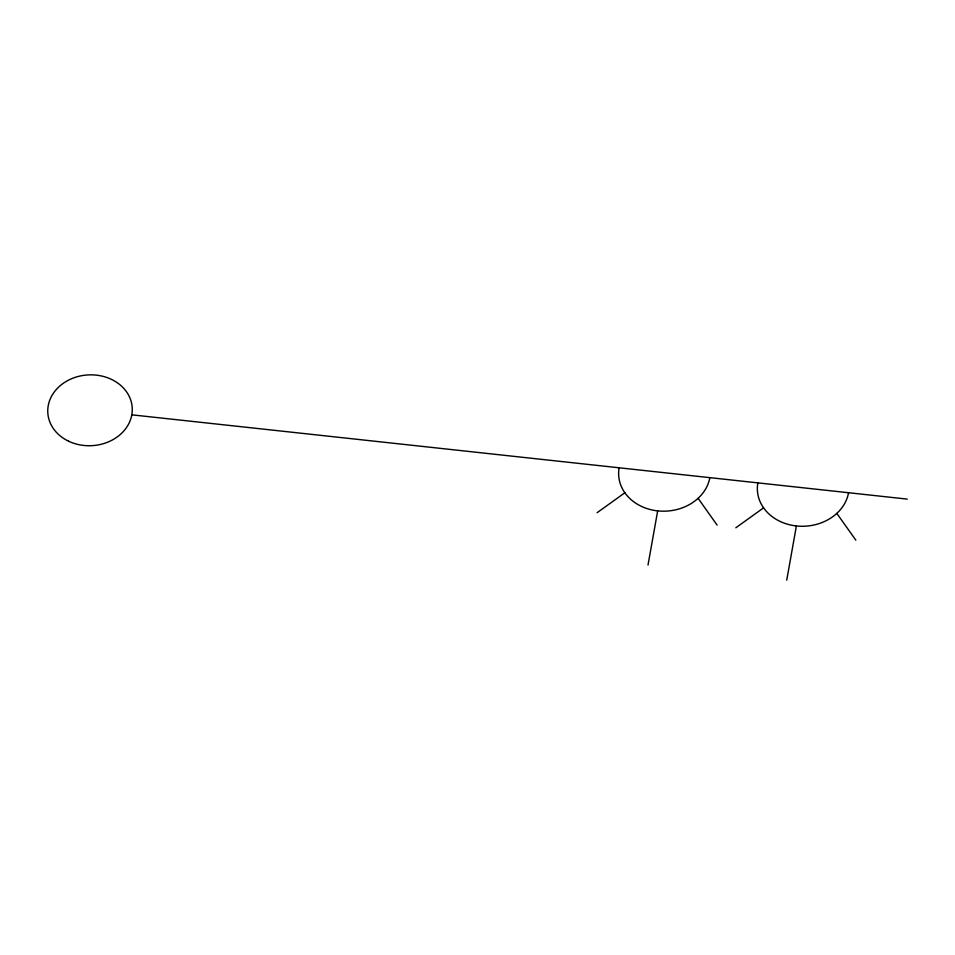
<?xml version="1.0" encoding="UTF-8"?>
<svg xmlns="http://www.w3.org/2000/svg" width="955" height="955" viewBox="0 0 955 955"><rect width="100%" height="100%" fill="white"/><g stroke="black" fill="none" stroke-linecap="round" stroke-linejoin="round"><path stroke-width="1.43" d="M648.003 565.074L657.673 510.877A45.888 38.439 -3.3 0 0 709.828 477.655M786.729 580.151L796.398 525.954A45.888 38.439 -3.3 0 0 848.553 492.732M597.102 512.704L624.857 492.78M735.827 527.781L763.582 507.857M131.814 414.828L907.25 499.107M836.819 513.384L855.859 540.208M698.093 498.307L717.133 525.131M657.673 510.877A45.888 38.439 -3.3 0 1 619.127 467.795M796.398 525.954A45.888 38.439 -3.3 0 1 757.852 482.872M68.653 441.234A42.283 35.419 -3.3 0 0 132.279 409.779A42.283 35.419 -3.3 0 0 69.106 379.851A42.283 35.419 -3.3 0 0 68.653 441.234"/></g></svg>
